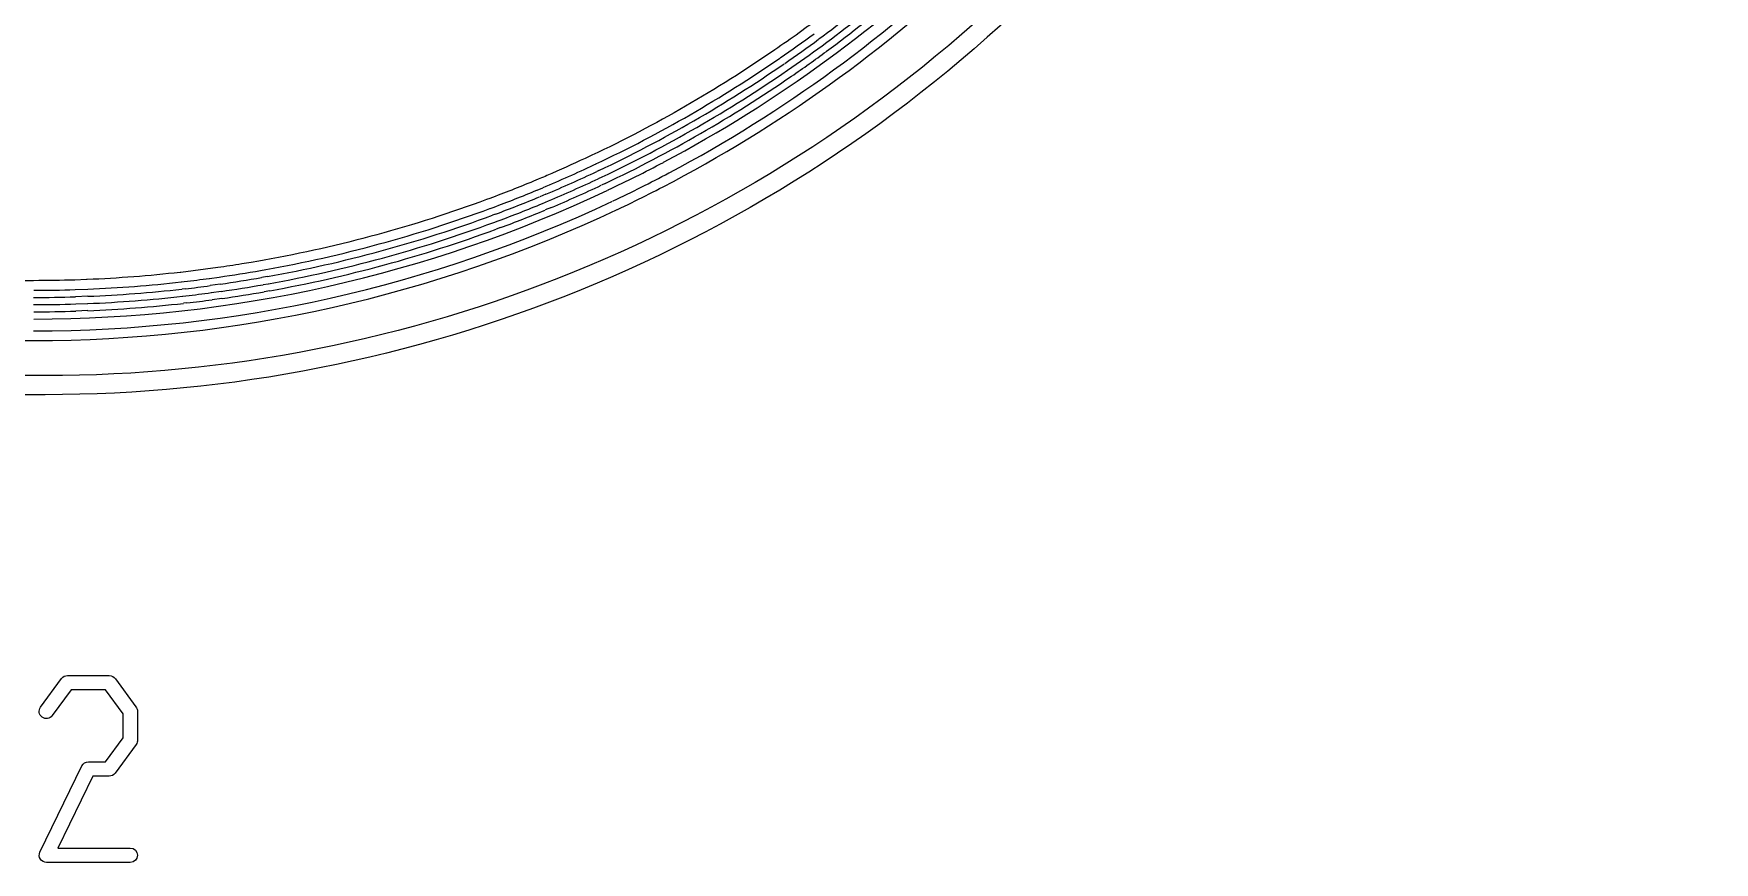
# Model space of a CAD drawing. Header units: millimetres. Extents: x 3175 to 3429, y -23 to 156.
# Drawn here: x 3329.61 to 3347.48, y 79.72 to 88.54 of the extents above; entities that cross this region are included whole.
import ezdxf

# ---------------------------------------------------------------- set-up
doc = ezdxf.new("R2010")
doc.units = ezdxf.units.MM
doc.header["$LTSCALE"] = 23.1
doc.layers.add('gbr-dxf_layer0', color=7, linetype='CONTINUOUS')
doc.layers.add('gbr-outline-dxf_layer1', color=2, linetype='CONTINUOUS')

msp = doc.modelspace()

# ---------------------------------------------------------------- linework, layer by layer
at = {"layer": 'gbr-dxf_layer0'}
for p, q in [((3335.569, 87.139), (3335.592, 87.149)), ((3335.623, 87.079), (3335.6, 87.069)), ((3334.966, 86.872), (3335.028, 86.897)), ((3335.618, 86.993), (3335.657, 87.011)), ((3335.688, 86.941), (3335.649, 86.923)), ((3335.714, 86.869), (3335.722, 86.872)), ((3334.466, 86.676), (3334.499, 86.687)), ((3335.058, 86.828), (3334.994, 86.801)), ((3335.024, 86.73), (3335.086, 86.756)), ((3335.117, 86.687), (3335.053, 86.66)), ((3334.523, 86.615), (3334.491, 86.604)), ((3334.506, 86.528), (3334.551, 86.544)), ((3334.576, 86.472), (3334.531, 86.456)), ((3332.026, 86.016), (3332.08, 86.026)), ((3330.054, 85.813), (3330.187, 85.818)), ((3330.18, 85.92), (3330.179, 85.92)), ((3331.185, 85.895), (3331.212, 85.898)), ((3331.223, 85.822), (3331.191, 85.819)), ((3331.481, 85.932), (3331.584, 85.946)), ((3331.594, 85.871), (3331.491, 85.856)), ((3331.502, 85.781), (3331.606, 85.795)), ((3332.095, 85.951), (3332.038, 85.941)), ((3332.052, 85.866), (3332.107, 85.875)), ((3332.122, 85.801), (3332.064, 85.79)), ((3330.188, 85.742), (3330.059, 85.737)), ((3330.061, 85.66), (3330.186, 85.665)), ((3331.198, 85.743), (3331.229, 85.746)), ((3331.24, 85.671), (3331.206, 85.667)), ((3331.615, 85.719), (3331.511, 85.705)), ((3330.188, 85.589), (3330.062, 85.584))]:
    msp.add_line(p, q, dxfattribs=at)
at = {"layer": 'gbr-dxf_layer0', "linetype": 'Continuous'}
for points in [[(3363.953, 99.375, -0.006517), (3363.953, 99.37), (3363.953, 92.75, -0.014829), (3363.954, 92.74, -0.014825), (3363.953, 92.73), (3363.953, 90.711, -0.414217), (3363.157, 89.915), (3342.04, 89.915, 0.196007), (3340.15, 89.144, -0.196002), (3329.736, 84.898), (3324.235, 84.898, -0.196002), (3313.82, 89.144, 0.196006), (3311.93, 89.915), (3282.564, 89.915)], [(3336.415, 86.964, 0.071775), (3339.765, 89.411, -0.196004), (3341.916, 90.288), (3359.902, 90.288, -0.039333), (3360.153, 90.268, 0.026073), (3360.352, 90.245, 0.028754), (3360.418, 90.241)], [(3339.357, 89.906), (3339.221, 89.77, -0.0322), (3337.854, 88.619), (3337.842, 88.61), (3337.751, 88.543, -0.005662), (3337.494, 88.363, -0.040494), (3335.549, 87.241), (3335.525, 87.231, -0.007938), (3335.124, 87.049, -0.002894), (3334.977, 86.986), (3334.926, 86.965, -0.008961), (3334.463, 86.783), (3334.429, 86.771, -0.04422), (3332.064, 86.126), (3332.007, 86.116), (3331.925, 86.102)], [(3330.176, 85.92), (3330.05, 85.915, -0.007922), (3329.611, 85.908), (3323.966, 85.908, -0.009517), (3323.558, 85.918), (3323.462, 85.923, -0.015429), (3322.801, 85.978), (3322.785, 85.979, -0.002901), (3322.662, 85.994), (3322.582, 86.005, -0.00713), (3322.279, 86.05), (3321.942, 86.106, -0.008774), (3321.458, 86.196, -0.006695), (3321.095, 86.275, -0.058884), (3318.033, 87.378)], [(3318.572, 86.429), (3318.586, 86.423, 0.049612), (3321.331, 85.573, 0.009441), (3321.875, 85.472), (3322.176, 85.423, 0.040793), (3324.024, 85.271), (3329.611, 85.271, 0.110715), (3335.811, 86.662), (3335.818, 86.665)], [(3331.175, 85.996, 0.011989), (3331.169, 85.996, -0.017836), (3330.182, 85.92)], [(3331.925, 86.102), (3331.827, 86.086, -0.004699), (3331.57, 86.047), (3331.177, 85.996)], [(3329.679, 79.831), (3330.125, 80.749, -0.287416), (3330.194, 80.792), (3330.378, 80.792), (3330.564, 81.046), (3330.564, 81.302), (3330.378, 81.557), (3330.01, 81.557), (3329.809, 81.282, -1), (3329.686, 81.372), (3329.909, 81.678, -0.239742), (3329.971, 81.709), (3330.417, 81.709, -0.253505), (3330.481, 81.675), (3330.7, 81.374, -0.166637), (3330.716, 81.327), (3330.716, 81.023, -0.165513), (3330.702, 80.976), (3330.479, 80.671, -0.249655), (3330.415, 80.639), (3330.242, 80.639), (3329.87, 79.874)], [(3329.87, 79.874), (3330.64, 79.874, -1), (3330.64, 79.721), (3329.75, 79.721, -0.562296), (3329.679, 79.831)]]:
    msp.add_lwpolyline(points, format="xyb", dxfattribs=at)
at = {"layer": 'gbr-dxf_layer0'}
for centre, radius, start, end in [((3329.611, 99.795), 14.295, 297.9434, 314.3598), ((3329.61, 99.795), 14.065, 306.4302, 313.7972), ((3329.611, 99.795), 14.142, 306.3648, 314.357), ((3329.611, 99.796), 14.218, 306.3687, 314.3569), ((3329.611, 99.795), 14.422, 297.9392, 314.3598), ((3329.625, 99.805), 13.989, 304.5168, 306.3229), ((3329.625, 99.805), 14.065, 304.5328, 306.336), ((3329.612, 99.796), 14.142, 304.5317, 306.3564), ((3329.612, 99.796), 14.218, 304.5284, 306.3602), ((3329.609, 99.794), 13.989, 295.3206, 304.5776), ((3329.609, 99.794), 14.065, 295.3163, 304.5908), ((3329.61, 99.795), 14.142, 295.316, 304.5385), ((3329.61, 99.795), 14.218, 295.312, 304.5358), ((3329.607, 99.794), 13.989, 292.8038, 295.2209), ((3329.607, 99.794), 14.066, 292.8107, 295.2169), ((3329.61, 99.795), 14.295, 295.3131, 297.9407), ((3329.61, 99.795), 14.422, 295.3077, 297.9354), ((3329.611, 99.795), 14.295, 270.0076, 295.2657), ((3329.601, 99.791), 13.989, 290.493, 292.5451), ((3329.607, 99.794), 14.142, 292.8007, 295.145), ((3329.608, 99.794), 14.218, 292.8069, 295.1407), ((3329.611, 99.795), 14.524, 295.3078, 297.9398), ((3329.611, 99.795), 14.422, 270.0003, 295.2739), ((3329.601, 99.791), 14.065, 290.4887, 292.5408), ((3329.609, 99.794), 14.142, 290.4589, 292.5116), ((3329.61, 99.795), 13.989, 280.1784, 290.3061), ((3329.61, 99.795), 14.065, 280.1868, 290.3016), ((3329.61, 99.795), 14.142, 280.1769, 290.2493), ((3329.609, 99.794), 14.218, 290.4544, 292.5075), ((3329.61, 99.795), 14.218, 280.1852, 290.245), ((3329.62, 99.797), 13.989, 278.0781, 279.8996), ((3329.609, 99.795), 13.989, 270.0142, 271.8149), ((3329.611, 99.795), 13.989, 272.3648, 276.4431), ((3329.611, 99.795), 14.065, 272.359, 276.4325), ((3329.604, 99.795), 13.989, 276.6087, 277.7077), ((3329.604, 99.794), 14.066, 276.618, 277.7029), ((3329.62, 99.797), 14.065, 278.0729, 279.8942), ((3329.612, 99.795), 14.142, 278.1099, 279.9315), ((3329.612, 99.795), 14.218, 278.1044, 279.9262), ((3329.609, 99.795), 14.066, 270.0085, 271.8244), ((3329.604, 99.795), 14.142, 270.0293, 271.8473), ((3329.611, 99.795), 14.142, 272.3341, 276.4384), ((3329.611, 99.795), 14.218, 272.3283, 276.4329), ((3329.599, 99.794), 14.142, 276.6278, 277.7284), ((3329.599, 99.794), 14.218, 276.6361, 277.7227), ((3329.604, 99.795), 14.218, 270.0386, 271.8415)]:
    msp.add_arc(centre, radius, start, end, dxfattribs=at)
at = {"layer": 'gbr-outline-dxf_layer1', "linetype": 'Continuous'}
msp.add_lwpolyline([(3280.337, 90.711), (3280.337, 102.311, -0.414215), (3281.337, 103.311), (3312.345, 103.311, -0.202312), (3323.161, 98.748, 0.202309), (3324.235, 98.295), (3329.735, 98.295, 0.202214), (3330.809, 98.748, -0.202322), (3341.626, 103.311), (3363.157, 103.311, -0.414215), (3364.157, 102.311), (3364.157, 90.711, -0.414215), (3363.157, 89.711), (3342.04, 89.711, 0.196009), (3340.293, 88.999, -0.196007), (3329.735, 84.695), (3324.235, 84.695, -0.196007), (3313.678, 88.999, 0.196013), (3311.93, 89.711), (3281.337, 89.711, -0.414215)], format="xyb", close=True, dxfattribs=at)

doc.saveas('drawing.dxf')
